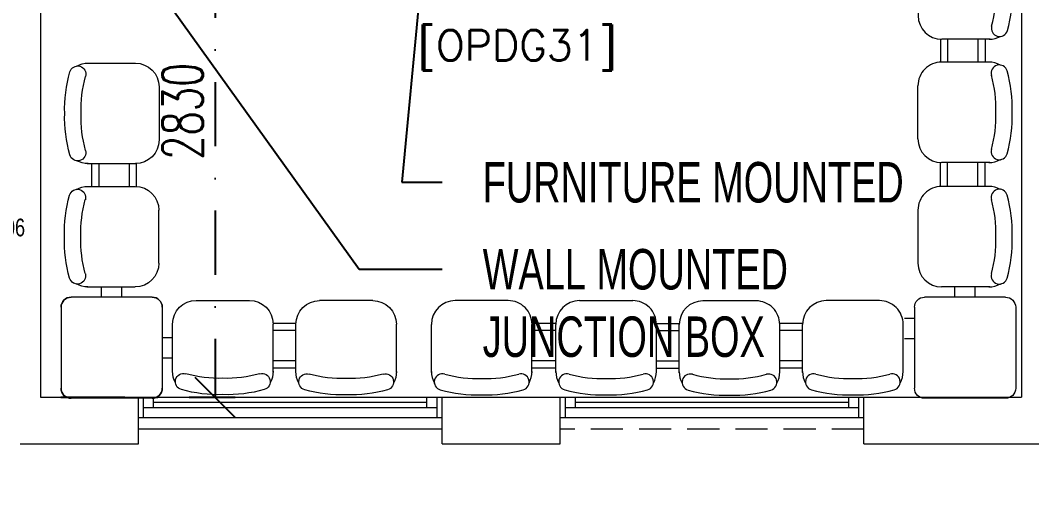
# Model space of a CAD drawing. Header units: inches. Extents: x -12418 to 57169, y -29325 to 19878.
# Drawn here: x 35950 to 40947, y -13399 to -11003 of the extents above; entities that cross this region are included whole.
import ezdxf
from ezdxf import colors
from ezdxf.entities.mleader import LeaderData, LeaderLine
from ezdxf.enums import TextEntityAlignment as Align
from ezdxf.math import Vec2, Vec3

# ---------------------------------------------------------------- set-up
doc = ezdxf.new("R2010")
doc.units = ezdxf.units.IN
doc.header["$LTSCALE"] = 25
doc.header["$MEASUREMENT"] = 0
doc.linetypes.add('00-Ground Floor$0$HIDDEN', pattern=[9.525, 6.35, -3.175])
doc.linetypes.add('DASHDOT', pattern=[25.4, 12.7, -6.35, 0, -6.35])
doc.layers.get('0').update_dxf_attribs({"color": 8})
doc.layers.get('Defpoints').update_dxf_attribs({"color": 8})
for name, color, linetype, lineweight in [('00-Ground Floor$0$72_EGR_BASE_TEXT', 252, 'Continuous', 5), ('00-Ground Floor$0$72_EGR_EQP_TAG', 142, 'Continuous', 5), ('00-Ground Floor$0$Aluminum', 251, 'Continuous', 5), ('00-Ground Floor$0$LOADING', 253, 'Continuous', 5), ('00-Ground Floor$0$Proj', 251, 'Continuous', 5), ('00-Ground Floor$0$Walls', 251, 'Continuous', 5), ('E-LITE-CLNG-CNDT', 6, 'DASHDOT', 35), ('T-DATA-DIM', 251, 'DASHDOT', 25), ('T-DATA-DIM @ 100', 251, 'DASHDOT', 25), ('T-DATA-TEXT @ 100', 2, 'Continuous', 25)]:
    doc.layers.add(name, color=color, linetype=linetype, lineweight=lineweight)
doc.styles.add('00-Ground Floor$0$SIMPLEX', font='SIMPLEX.shx', dxfattribs={"height": 150})
doc.styles.add('00-Ground Floor$0$Standard', font='arial.ttf')
doc.styles.add('00-Ground Floor$0$X3G_ENTITY_257CFD', font='swisscl.ttf', dxfattribs={"height": 200})
doc.styles.add('DC_Elc_Romans', font='elc_romans.shx', dxfattribs={"width": 0.7})
doc.styles.add('DC_Simplex', font='SIMPLEX.shx', dxfattribs={"width": 0.7})
doc.dimstyles.new('DevCad-MM', dxfattribs={"dimscale": 0.01, "dimtxt": 2, "dimasz": 2, "dimexe": 1, "dimexo": 1, "dimgap": 0.6, "dimtad": 1, "dimdec": 0, "dimrnd": 10, "dimzin": 1, "dimdsep": 46, "dimtxsty": 'DC_Simplex', "dimblk1": 'OBLIQUE', "dimblk2": 'OBLIQUE', "dimsah": 1, "dimcen": 3, "dimclrd": 256, "dimclre": 256, "dimclrt": 45, "dimadec": 0, "dimazin": 0, "dimtfac": 1, "dimtdec": 0, "dimtix": 1, "dimtmove": 2, "dimatfit": 2, "dimldrblk": 'OBLIQUE', "dimfxl": 1, "dimtolj": 1, "dimtzin": 0, "dimarcsym": 0})

# ---------------------------------------------------------------- blocks, each defined once
blk = doc.blocks.new('00-Ground Floor$0$3 seats beam chair')
at = {"layer": '00-Ground Floor$0$LOADING', "ltscale": 20}
for p, q in [((-740534, -1008988.2), (-740317.9, -1008988.2)), ((-740534, -1008988.2), (-740295.5, -1008988.2)), ((-740178.3, -1009367.9), (-740178.3, -1009105.4)), ((-740534, -1009485), (-740295.5, -1009485)), ((-740511, -1009485), (-740511, -1009602.9)), ((-740474.9, -1009485), (-740474.9, -1009602.9)), ((-740325, -1009485), (-740325, -1009602.9)), ((-740290.3, -1009484.9), (-740290.3, -1009602.9)), ((-740534, -1009602.8), (-740295.5, -1009602.8)), ((-740178.3, -1009720), (-740178.3, -1009982.5)), ((-740534, -1010099.7), (-740295.5, -1010099.7)), ((-740534, -1010099.7), (-740317.9, -1010099.7)), ((-740512.3, -1010099.6), (-740512.3, -1010212.3)), ((-740476.2, -1010099.6), (-740476.2, -1010212.3)), ((-740326.3, -1010099.6), (-740326.3, -1010212.3)), ((-740291.5, -1010099.6), (-740291.5, -1010212.4)), ((-740535.3, -1010212.3), (-740319.1, -1010212.3)), ((-740535.3, -1010212.3), (-740296.7, -1010212.3)), ((-740179.5, -1010592), (-740179.5, -1010329.5)), ((-740535.3, -1010709.2), (-740296.7, -1010709.2)), ((-740512.3, -1010821.9), (-740512.3, -1010709.2)), ((-740476.2, -1010821.9), (-740476.2, -1010709.2)), ((-740326.3, -1010821.9), (-740326.3, -1010709.2)), ((-740291.5, -1010821.9), (-740291.5, -1010709.1)), ((-740534, -1010821.8), (-740295.5, -1010821.8)), ((-740534, -1010821.8), (-740317.9, -1010821.8)), ((-740178.3, -1011201.5), (-740178.3, -1010939)), ((-740534, -1011318.7), (-740295.5, -1011318.7))]:
    blk.add_line(p, q, dxfattribs=at)
for centre, radius, start, end in [((-740580.4, -1009042.7), 40.5, 344.361, 164.361), ((-740528.8, -1009105.4), 117.2, 90, 118.9699), ((-740295.5, -1009105.4), 117.2, 0, 90), ((-739957.4, -1009217.1), 687.4, 164.361, 181.6247), ((-739957.4, -1009217.1), 606.4, 164.361, 181.8419), ((-739957.4, -1009256.1), 687.4, 178.3753, 195.639), ((-739957.4, -1009256.1), 606.4, 178.1581, 195.639), ((-740295.5, -1009367.9), 117.2, 270, 0), ((-740580.4, -1009430.5), 40.5, 195.639, 15.639), ((-740528.8, -1009367.9), 117.2, 241.0301, 270), ((-740580.4, -1009657.4), 40.5, 344.361, 164.361), ((-740528.8, -1009720), 117.2, 90, 118.9699), ((-740295.5, -1009720), 117.2, 0, 90), ((-739957.4, -1009831.8), 687.4, 164.361, 181.6247), ((-739957.4, -1009831.8), 606.4, 164.361, 181.8419), ((-739957.4, -1009870.8), 687.4, 178.3753, 195.639), ((-739957.4, -1009870.8), 606.4, 178.1581, 195.639), ((-740295.5, -1009982.5), 117.2, 270, 0), ((-740580.4, -1010045.1), 40.5, 195.639, 15.639), ((-740528.8, -1009982.5), 117.2, 241.0301, 270), ((-740530.1, -1010329.5), 117.2, 90, 118.9699), ((-740296.7, -1010329.5), 117.2, 0, 90), ((-739958.7, -1010441.3), 687.4, 164.361, 181.6247), ((-740581.6, -1010266.9), 40.5, 344.361, 164.361), ((-739958.7, -1010441.3), 606.4, 164.361, 181.8419), ((-739958.7, -1010480.3), 687.4, 178.3753, 195.639), ((-739958.7, -1010480.3), 606.4, 178.1581, 195.639), ((-740296.7, -1010592), 117.2, 270, 0), ((-740581.6, -1010654.6), 40.5, 195.639, 15.639), ((-740530.1, -1010592), 117.2, 241.0301, 270), ((-739957.4, -1011050.8), 687.4, 164.361, 181.6247), ((-740580.4, -1010876.4), 40.5, 344.361, 164.361), ((-740528.8, -1010939), 117.2, 90, 118.9699), ((-740295.5, -1010939), 117.2, 0, 90), ((-739957.4, -1011050.8), 606.4, 164.361, 181.8419), ((-739957.4, -1011089.8), 687.4, 178.3753, 195.639), ((-739957.4, -1011089.8), 606.4, 178.1581, 195.639), ((-740295.5, -1011201.5), 117.2, 270, 0), ((-740580.4, -1011264.1), 40.5, 195.639, 15.639), ((-740528.8, -1011201.5), 117.2, 241.0301, 270)]:
    blk.add_arc(centre, radius, start, end, dxfattribs=at)
at = {"layer": '00-Ground Floor$0$LOADING', "ltscale": 10, "style": '00-Ground Floor$0$Standard'}
blk.add_attdef('NMF0003', text='', height=50, dxfattribs=at).set_placement((-740377, -1009031.1), align=Align.TOP_CENTER)
blk = doc.blocks.new('00-Ground Floor$0$GF21009T-P')
for p, q in [((0.4002, 0.5), (0, 0.5)), ((-0.0499, 0.4501), (-0.0499, 0.0499)), ((0.4501, 0.4501), (0.4501, 0.0499)), ((0.4501, 0.3), (0.5001, 0.3)), ((0.4501, 0.2), (0.5001, 0.2)), ((0.4002, 0), (0, 0))]:
    blk.add_line(p, q)
for centre, start, end in [((0, 0.4501), 90, 180), ((0.4002, 0.4501), 0, 90), ((0, 0.0499), 180, 270), ((0.4002, 0.0499), 270, 0)]:
    blk.add_arc(centre, 0.0499, start, end)
blk = doc.blocks.new('00-Ground Floor$0$seater 2')
at = {"layer": '00-Ground Floor$0$LOADING', "ltscale": 20}
for p, q in [((-944247.6, -393623.3, 0), (-943985.1, -393623.3, 0)), ((-943375.6, -393622, 0), (-943638.1, -393622, 0)), ((-944364.8, -393979, 0), (-944364.8, -393740.4, 0)), ((-943755.2, -393735.3, 0), (-943868, -393735.3, 0)), ((-943867.9, -393979, 0), (-943867.9, -393740.4, 0)), ((-943755.3, -393977.8, 0), (-943755.3, -393739.2, 0)), ((-943755.3, -393977.8, 0), (-943755.3, -393761.6, 0)), ((-943258.4, -393977.8, 0), (-943258.4, -393739.2, 0)), ((-943867.9, -393979, 0), (-943867.9, -393762.9, 0)), ((-943755.2, -393770, 0), (-943867.9, -393770, 0)), ((-943755.2, -393919.9, 0), (-943867.9, -393919.9, 0)), ((-943755.2, -393956, 0), (-943867.9, -393956, 0))]:
    blk.add_line(p, q, dxfattribs=at)
for centre, radius, start, end in [((-944247.6, -393740.4, 0), 117.2, 90, 180), ((-943985.1, -393740.4, 0), 117.2, 0, 90), ((-943638.1, -393739.2, 0), 117.2, 90, 180), ((-943375.6, -393739.2, 0), 117.2, 0, 90), ((-944247.6, -393973.8, 0), 117.2, 180, 208.9699), ((-944310.2, -394025.3, 0), 40.5, 74.361, 254.361), ((-944135.8, -393402.4, 0), 606.4, 254.361, 271.8419), ((-944096.8, -393402.4, 0), 606.4, 268.1581, 285.639), ((-943922.5, -394025.3, 0), 40.5, 285.639, 105.639), ((-943985.1, -393973.8, 0), 117.2, 331.0301, 0), ((-943638.1, -393972.5, 0), 117.2, 180, 208.9699), ((-943700.7, -394024.1, 0), 40.5, 74.361, 254.361), ((-943526.3, -393401.1, 0), 606.4, 254.361, 271.8419), ((-943487.3, -393401.1, 0), 606.4, 268.1581, 285.639), ((-943312.9, -394024.1, 0), 40.5, 285.639, 105.639), ((-943375.6, -393972.5, 0), 117.2, 331.0301, 0), ((-944135.8, -393402.4, 0), 687.4, 254.361, 271.6247), ((-944096.8, -393402.4, 0), 687.4, 268.3753, 285.639), ((-943526.3, -393401.1, 0), 687.4, 254.361, 271.6247), ((-943487.3, -393401.1, 0), 687.4, 268.3753, 285.639)]:
    blk.add_arc(centre, radius, start, end, dxfattribs=at)
blk = doc.blocks.new('00-Ground Floor')
at = {"layer": '00-Ground Floor$0$Aluminum'}
for p, q in [((36533.7, -12867.4, 0), (38033.7, -12867.4, 0)), ((36558.7, -12967.4, 0), (36558.7, -12867.4, 0)), ((36608.7, -12917.4, 0), (36608.7, -12867.4, 0)), ((37958.7, -12892.4, 0), (36608.7, -12892.4, 0)), ((37958.7, -12917.4, 0), (37958.7, -12867.4, 0)), ((38008.7, -12967.4, 0), (38008.7, -12867.4, 0)), ((38617.9, -12867.4, 0), (40117.9, -12867.4, 0)), ((38642.9, -12967.4, 0), (38642.9, -12867.4, 0)), ((38692.9, -12917.4, 0), (38692.9, -12867.4, 0)), ((40042.9, -12892.4, 0), (38692.9, -12892.4, 0)), ((40042.9, -12917.4, 0), (40042.9, -12867.4, 0)), ((40092.9, -12967.4, 0), (40092.9, -12867.4, 0)), ((36558.7, -12917.4, 0), (38008.7, -12917.4, 0)), ((38642.9, -12917.4, 0), (40092.9, -12917.4, 0)), ((36533.7, -12967.4, 0), (38033.7, -12967.4, 0)), ((38617.9, -12967.4, 0), (40117.9, -12967.4, 0)), ((38033.7, -13025, 0), (36533.7, -13025, 0))]:
    blk.add_line(p, q, dxfattribs=at)
at = {"layer": '00-Ground Floor$0$LOADING'}
for p, q in [((40317.6, -12476, 0), (40367.6, -12476, 0)), ((40317.6, -12576, 0), (40367.6, -12576, 0))]:
    blk.add_line(p, q, dxfattribs=at)
at = {"layer": '00-Ground Floor$0$Proj', "linetype": '00-Ground Floor$0$HIDDEN'}
blk.add_line((40117.9, -13025, 0), (38617.9, -13025, 0), dxfattribs=at)
at = {"layer": '00-Ground Floor$0$Walls'}
for p, q in [((36049.5, -2747.4, 0), (36049.5, -12867.4, 0)), ((40897.1, -8747.4, 0), (40897.1, -12867.4, 0)), ((36049.5, -12867.4, 0), (36533.7, -12867.4, 0)), ((36533.7, -13097.4, 0), (36533.7, -12867.4, 0)), ((38033.7, -12867.4, 0), (38617.9, -12867.4, 0)), ((38033.7, -13097.4, 0), (38033.7, -12867.4, 0)), ((38617.9, -13097.4, 0), (38617.9, -12867.4, 0)), ((40117.9, -12867.4, 0), (40897.1, -12867.4, 0)), ((40117.9, -13097.4, 0), (40117.9, -12867.4, 0)), ((35949.5, -13097.4, 0), (36533.7, -13097.4, 0)), ((38033.7, -13097.4, 0), (38617.9, -13097.4, 0)), ((40117.9, -13097.4, 0), (41547.9, -13097.4, 0))]:
    blk.add_line(p, q, dxfattribs=at)
at = {"layer": '00-Ground Floor$0$LOADING'}
for p, rotation in [((-699793.7, -1021309.7, 0), 180), ((-971007.1, 727788.9, 0), 89.99999999999997)]:
    blk.add_blockref('00-Ground Floor$0$3 seats beam chair', p, dxfattribs=dict(at, rotation=rotation))
at = {"layer": '00-Ground Floor$0$LOADING', "xscale": -1, "rotation": 270}
blk.add_blockref('00-Ground Floor$0$seater 2', (430257.5, 932043.2, 0), dxfattribs=at)
at = {"layer": '00-Ground Floor$0$LOADING', "extrusion": (3.51202e-12, -1.27212e-09, 1), "xscale": -1000.000000000002, "yscale": 1000.000000000001, "zscale": 1000.000000000001, "rotation": 270.0000091616897}
blk.add_blockref('00-Ground Floor$0$GF21009T-P', (36151.1, -12822.5, 0), dxfattribs=at)
at = {"layer": '00-Ground Floor$0$LOADING', "extrusion": (3.51192e-12, -1.27212e-09, 1), "xscale": -1000, "yscale": 1000, "zscale": 1000, "rotation": 270.0000045808248}
blk.add_blockref('00-Ground Floor$0$GF21009T-P', (40367.6, -12822.5, 0), dxfattribs=at)
at = {"layer": '00-Ground Floor$0$LOADING', "extrusion": (-1.27212e-09, 3.51202e-12, 1), "xscale": 1000.000000000002, "yscale": 1000.000000000002, "zscale": 1000.000000000002, "rotation": 359.9999908383104}
blk.add_blockref('00-Ground Floor$0$GF21009T-P', (36201, -12872.4, 0), dxfattribs=at)
at = {"layer": '00-Ground Floor$0$LOADING', "xscale": -1}
blk.add_blockref('00-Ground Floor$0$seater 2', (-906556.5, 381233.9), dxfattribs=at)
at = {"layer": '00-Ground Floor$0$72_EGR_BASE_TEXT', "insert": (38405.5, -11052.1, 0), "char_height": 150, "attachment_point": 2, "style": '00-Ground Floor$0$SIMPLEX'}
blk.add_mtext('[OPDG31]', dxfattribs=at)
at = {"layer": '00-Ground Floor$0$72_EGR_EQP_TAG', "insert": (35923.6, -11984, 0), "char_height": 87.47, "attachment_point": 2, "style": '00-Ground Floor$0$X3G_ENTITY_257CFD'}
blk.add_mtext('06', dxfattribs=at)
blk = doc.blocks.new('_OBLIQUE')
at = {"color": 0, "linetype": 'ByBlock'}
blk.add_line((-0.5, -0.5), (0.5, 0.5), dxfattribs=at)
blk = doc.blocks.new('*D178')
at = {"layer": 'Defpoints', "color": 0, "transparency": 16777216}
for p in [(36049.5, -10038.5), (36049.5, -12867.4, 0), (36911.8, -12867.4)]:
    blk.add_point(p, dxfattribs=at)
at = {"layer": 'T-DATA-DIM', "lineweight": -2, "transparency": 16777216}
for p, q in [((36149.5, -10038.5), (37011.8, -10038.5)), ((36911.8, -10038.5), (36911.8, -12867.4)), ((36149.5, -12867.4), (37011.8, -12867.4))]:
    blk.add_line(p, q, dxfattribs=at)
at = {"layer": 'T-DATA-DIM', "lineweight": -2, "transparency": 16777216, "xscale": 200, "yscale": 200, "zscale": 200}
for p, rotation in [((36911.8, -10038.5), 90), ((36911.8, -12867.4), 270)]:
    blk.add_blockref('_OBLIQUE', p, dxfattribs=dict(at, rotation=rotation))
at = {"layer": 'T-DATA-DIM', "color": 45, "transparency": 16777216, "insert": (36751.8, -11453), "char_height": 200, "attachment_point": 5, "rotation": 90, "style": 'DC_Simplex'}
blk.add_mtext('\\A1;2830', dxfattribs=at)

msp = doc.modelspace()

# ---------------------------------------------------------------- block references
at = {"layer": 'E-LITE-CLNG-CNDT'}
msp.add_blockref('00-Ground Floor', (0, 0), dxfattribs=at)

# ---------------------------------------------------------------- dimensions: what is measured, and where the dimension line sits
at = {"layer": 'T-DATA-DIM @ 100'}
dim = msp.add_linear_dim(base=(36911.8, -12867.4), p1=(36049.5, -10038.5), p2=(36049.5, -12867.4, 0), angle=90, dimstyle='DevCad-MM', override={"dimscale": 100, "dimtix": 1, "dimtofl": 1, "dimtmove": 2, "dimatfit": 2}, dxfattribs=at)
dim.commit()
dim.dimension.update_dxf_attribs({"geometry": '*D178', "text_midpoint": (36751.8, -11453)})

# ---------------------------------------------------------------- leaders
at = {"layer": 'T-DATA-TEXT @ 100'}
ml = msp.add_multileader_mtext('Standard', dxfattribs=at)
ml.set_content('WALL MOUNTED \\PJUNCTION BOX', color=256, style='DC_Elc_Romans')
ml.set_leader_properties(color=45)
ml.build(insert=Vec2(0, 0))
ml.multileader.update_dxf_attribs({"dogleg_length": 2, "arrow_head_size": 200, "scale": 100})
ctx = ml.context
ctx.base_point, ctx.scale, ctx.char_height, ctx.arrow_head_size, ctx.landing_gap_size, ctx.plane_origin = Vec3(38034.5, -12234.3), 100, 200, 200, 200, Vec3(38783.7, -9732)
notes = []
notes.append((ctx, [(0, (1, 1, 0), (37624.4, -12234.3), (1, 0), 410.1, [(2, [(36049.5, -10038.5)], 0, [])])]))
ctx.mtext.insert, ctx.mtext.flow_direction = Vec3(38234.5, -12134.3), 5
ml = msp.add_multileader_mtext('Standard', dxfattribs=at)
ml.set_content('FURNITURE MOUNTED', color=256, style='DC_Elc_Romans')
ml.set_leader_properties(color=45)
ml.build(insert=Vec2(0, 0))
ml.multileader.update_dxf_attribs({"dogleg_length": 2, "arrow_head_size": 200, "scale": 100})
ctx = ml.context
ctx.base_point, ctx.scale, ctx.char_height, ctx.arrow_head_size, ctx.landing_gap_size, ctx.plane_origin = Vec3(38034.5, -11804.1), 100, 200, 200, 200, Vec3(39258.4, -10220.9)
notes.append((ctx, [(0, (1, 1, 0), (37834.5, -11804.1), (1, 0), 200, [(0, [(37961.1, -10476)], 0, [])])]))
ctx.mtext.insert, ctx.mtext.flow_direction = Vec3(38234.5, -11704.1), 5
for ctx, leaders in notes:
    for number, flags, end, landing, length, lines in leaders:
        leader = LeaderData()
        leader.index, (leader.has_last_leader_line, leader.has_dogleg_vector, leader.attachment_direction) = number, flags
        leader.last_leader_point, leader.dogleg_vector, leader.dogleg_length = Vec3(end), Vec3(landing), length
        for number, points, colour, breaks in lines:
            line = LeaderLine()
            line.index, line.vertices, line.color, line.breaks = number, Vec3.list(points), colors.encode_raw_color(colour), breaks
            leader.lines.append(line)
        ctx.leaders.append(leader)

doc.saveas('drawing.dxf')
